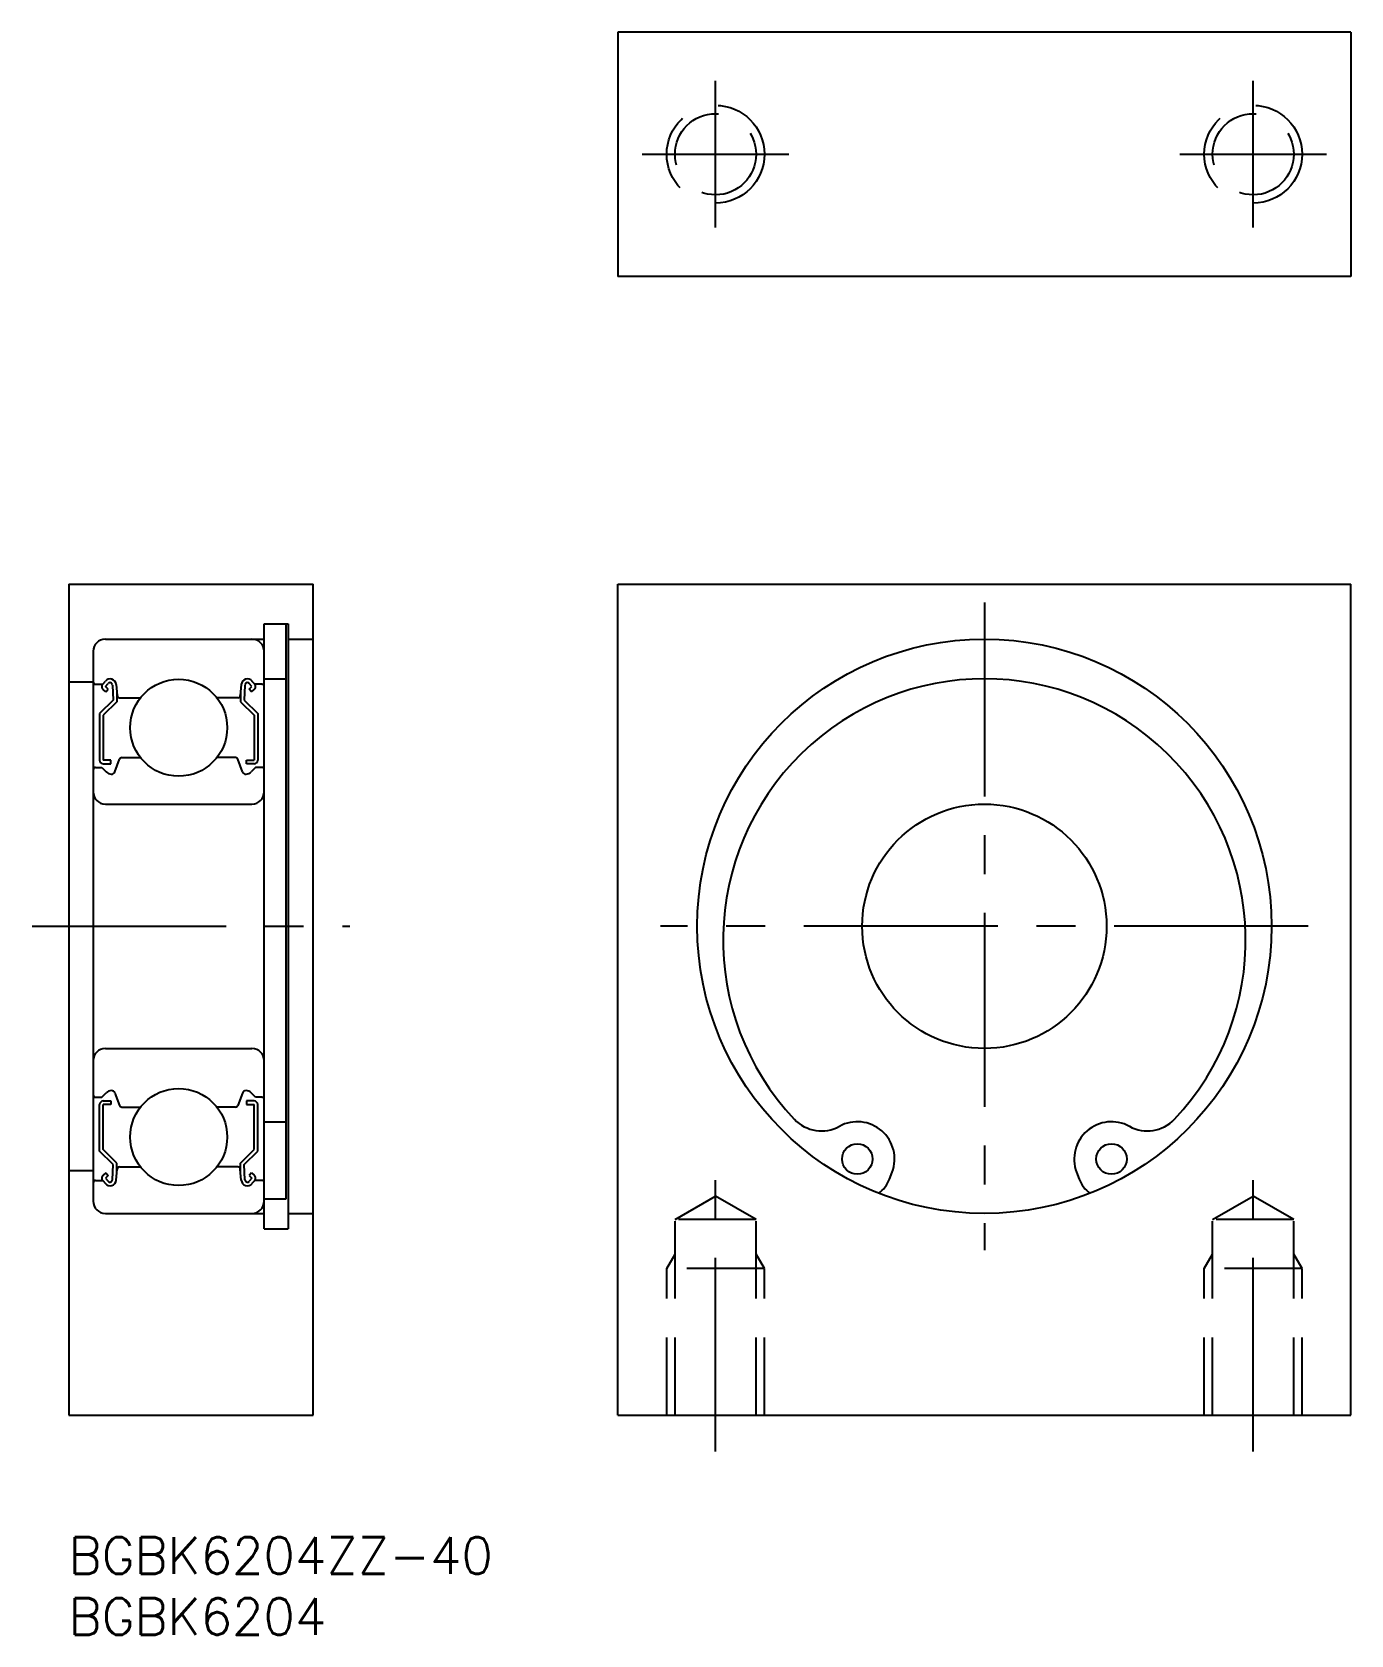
# Model space of a CAD drawing. Extents: x -3 to 105, y -8 to 123.
import ezdxf

# ---------------------------------------------------------------- set-up
doc = ezdxf.new("R2010")
doc.units = 0
doc.header["$LTSCALE"] = 0.5
doc.linetypes.add('CENTER', pattern=[50.8, 31.75, -6.35, 6.35, -6.35])
doc.linetypes.add('DASHED', pattern=[19.05, 12.7, -6.35])
for name, color, linetype in [('MSM_CENTER', 1, 'CENTER'), ('MSM_CONTINUOUS', 7, 'CONTINUOUS'), ('MSM_DASHED', 4, 'DASHED'), ('MSM_PART_NUMBER', 7, 'CONTINUOUS')]:
    doc.layers.add(name, color=color, linetype=linetype)
doc.styles.get("Standard").update_dxf_attribs({"font": 'txt.shx', "height": 3, "bigfont": 'bigfont.shx'})

# ---------------------------------------------------------------- blocks, each defined once
blk = doc.blocks.new('*U4')
at = {"layer": 'MSM_PART_NUMBER'}
blk.add_text('BGBK6204ZZ-40', height=3, dxfattribs=at).set_placement((0, -3))
blk = doc.blocks.new('*U5')
at = {"layer": 'MSM_PART_NUMBER'}
blk.add_text('BGBK6204', height=3, dxfattribs=at).set_placement((0, -8))

msp = doc.modelspace()

# ---------------------------------------------------------------- linework, layer by layer
at = {"layer": 'MSM_CENTER'}
for p, q in [((52.94, 107.18), (52.94, 119.18)), ((96.94, 107.18), (96.94, 119.18)), ((46.94, 113.18), (58.94, 113.18)), ((90.94, 113.18), (102.94, 113.18)), ((74.94, 76.5), (74.94, 23.5)), ((-3, 50), (23, 50)), ((101.44, 50), (48.44, 50)), ((52.94, 7), (52.94, 30.92)), ((96.94, 7), (96.94, 30.92))]:
    msp.add_line(p, q, dxfattribs=at)
at = {"layer": 'MSM_CONTINUOUS'}
for p, q in [((44.94, 123.18), (44.94, 103.18)), ((104.94, 123.18), (44.94, 123.18)), ((104.94, 123.18), (104.94, 103.18)), ((104.94, 103.18), (44.94, 103.18)), ((0, 78), (20, 78)), ((0, 78), (0, 10)), ((20, 10), (20, 78)), ((44.94, 10), (44.94, 78)), ((44.94, 78), (104.94, 78)), ((104.94, 10), (104.94, 78)), ((3, 73.5), (16, 73.5)), ((16, 25.25), (16, 74.75)), ((16, 74.75), (17.95, 74.75)), ((17.8, 27.68, 1.25), (17.8, 74.75, 1.25)), ((17.95, 74.75), (17.95, 25.25)), ((17.95, 73.5), (20, 73.5)), ((2, 72.5), (2, 27.5)), ((0, 70), (2, 70)), ((2.2, 69.8), (2.78, 69.8)), ((2.78, 69.8), (3, 70.06)), ((3.01, 69.61), (3.23, 69.86)), ((3.24, 69.41), (3.01, 69.61)), ((3.58, 69.74), (3.63, 68.5)), ((3.88, 69.78), (3.96, 68.88)), ((14.12, 69.78), (14.04, 68.88)), ((14.42, 69.74), (14.37, 68.5)), ((14.76, 69.41), (14.99, 69.61)), ((14.99, 69.61), (14.77, 69.86)), ((15.22, 69.8), (15, 70.06)), ((15.8, 69.8), (15.22, 69.8)), ((16, 70.25), (17.8, 70.25)), ((3.63, 68.5), (2.53, 67.4)), ((3.05, 69.18), (2.82, 69.38)), ((3.93, 68.38), (2.83, 67.28)), ((3.05, 69.18), (3.24, 69.41)), ((3.93, 69.23), (3.93, 68.38)), ((4.16, 68.7), (5.88, 68.7)), ((13.84, 68.7), (12.12, 68.7)), ((14.07, 69.23), (14.07, 68.38)), ((14.07, 68.38), (15.17, 67.28)), ((14.37, 68.5), (15.47, 67.4)), ((14.95, 69.18), (14.76, 69.41)), ((14.95, 69.18), (15.18, 69.38)), ((2.53, 67.4), (2.53, 63.6)), ((2.83, 67.28), (2.83, 63.6)), ((15.17, 67.28), (15.17, 63.6)), ((15.47, 67.4), (15.47, 63.6)), ((2.2, 63), (2.7, 63)), ((2.7, 63), (3.07, 62.63)), ((3.45, 63.6), (2.83, 63.6)), ((2.83, 63.3), (3.45, 63.3)), ((3.45, 63.3), (3.45, 63.6)), ((3.78, 62.65), (4.15, 63.67)), ((4.34, 63.8), (5.88, 63.8)), ((13.66, 63.8), (12.12, 63.8)), ((14.22, 62.65), (13.85, 63.67)), ((14.55, 63.3), (14.55, 63.6)), ((14.55, 63.6), (15.17, 63.6)), ((15.17, 63.3), (14.55, 63.3)), ((15.3, 63), (14.93, 62.63)), ((15.8, 63), (15.3, 63)), ((3, 60), (15, 60)), ((3, 40), (15, 40)), ((2.2, 36), (2.7, 36)), ((2.7, 36), (3.07, 36.37)), ((2.83, 35.7), (3.45, 35.7)), ((3.45, 35.7), (3.45, 35.4)), ((3.78, 36.35), (4.15, 35.33)), ((14.22, 36.35), (13.85, 35.33)), ((14.55, 35.7), (14.55, 35.4)), ((15.17, 35.7), (14.55, 35.7)), ((15.3, 36), (14.93, 36.37)), ((15.8, 36), (15.3, 36)), ((2.53, 31.6), (2.53, 35.4)), ((2.83, 31.72), (2.83, 35.4)), ((3.45, 35.4), (2.83, 35.4)), ((4.34, 35.2), (5.88, 35.2)), ((13.66, 35.2), (12.12, 35.2)), ((14.55, 35.4), (15.17, 35.4)), ((15.17, 31.72), (15.17, 35.4)), ((15.47, 31.6), (15.47, 35.4)), ((16, 34), (17.8, 34)), ((3.63, 30.5), (2.53, 31.6)), ((3.93, 30.62), (2.83, 31.72)), ((14.07, 30.62), (15.17, 31.72)), ((14.37, 30.5), (15.47, 31.6)), ((3.58, 29.26), (3.63, 30.5)), ((3.93, 29.77), (3.93, 30.62)), ((4.16, 30.3), (5.88, 30.3)), ((13.84, 30.3), (12.12, 30.3)), ((14.07, 29.77), (14.07, 30.62)), ((14.42, 29.26), (14.37, 30.5)), ((0, 30), (2, 30)), ((2.2, 29.2), (2.78, 29.2)), ((2.78, 29.2), (3, 28.94)), ((3.05, 29.82), (2.82, 29.62)), ((3.24, 29.59), (3.01, 29.39)), ((3.01, 29.39), (3.23, 29.14)), ((3.05, 29.82), (3.24, 29.59)), ((3.88, 29.22), (3.96, 30.12)), ((14.12, 29.22), (14.04, 30.12)), ((14.95, 29.82), (14.76, 29.59)), ((14.76, 29.59), (14.99, 29.39)), ((14.99, 29.39), (14.77, 29.14)), ((14.95, 29.82), (15.18, 29.62)), ((15.22, 29.2), (15, 28.94)), ((15.8, 29.2), (15.22, 29.2)), ((67.18, 29.3), (67.39, 29.88)), ((82.48, 29.88), (82.7, 29.3)), ((16, 27.68), (17.8, 27.68)), ((3, 26.5), (16, 26.5)), ((6.3, 26.5), (6.3, 26.5)), ((17.95, 26.5), (20, 26.5)), ((16, 25.25), (17.95, 25.25)), ((0, 10), (20, 10)), ((44.94, 10), (104.94, 10))]:
    msp.add_line(p, q, dxfattribs=at)
for centre, radius in [((74.94, 50), 23.5), ((9, 66.25), 3.97), ((74.94, 50), 10), ((9, 32.75), 3.97), ((64.54, 30.95), 1.25), ((85.34, 30.95), 1.25)]:
    msp.add_circle(centre, radius, dxfattribs=at)
for centre, radius, start, end in [((3, 72.5), 1, 90, 180), ((15, 72.5), 1, 0, 90), ((2.2, 70), 0.2, 180, 270), ((3.01, 69.61), 0.3, 139.9098, 229.9963), ((3.38, 69.74), 0.5, 4.987, 139.9098), ((3.38, 69.74), 0.2, 2.3754, 139.9922), ((14.62, 69.74), 0.5, 40.0902, 175.013), ((14.62, 69.74), 0.2, 40.0078, 177.6246), ((14.99, 69.61), 0.3, 310.0037, 40.0902), ((15.8, 70), 0.2, 270, 0), ((74.94, 48.87), 21.38, 316.6826, 223.3174), ((4.16, 68.9), 0.2, 184.987, 270), ((13.84, 68.9), 0.2, 270, 355.013), ((2.2, 62.8), 0.2, 90, 180), ((2.83, 63.6), 0.3, 180, 270), ((4.34, 63.6), 0.2, 90, 160.0299), ((13.66, 63.6), 0.2, 19.9701, 90), ((15.17, 63.6), 0.3, 270, 0), ((15.8, 62.8), 0.2, 0, 90), ((3.5, 63.05), 0.6, 225, 267.9591), ((3.5, 62.75), 0.3, 265.5374, 340.0299), ((14.5, 62.75), 0.3, 199.9701, 274.4626), ((14.5, 63.05), 0.6, 272.0409, 315), ((3, 61), 1, 180, 270), ((15, 61), 1, 270, 0), ((3, 39), 1, 90, 180), ((15, 39), 1, 0, 90), ((2.2, 36.2), 0.2, 180, 270), ((2.83, 35.4), 0.3, 90, 180), ((3.5, 35.95), 0.6, 92.0409, 135), ((3.5, 36.25), 0.3, 19.9701, 94.4626), ((14.5, 36.25), 0.3, 85.5374, 160.0299), ((14.5, 35.95), 0.6, 45, 87.9591), ((15.17, 35.4), 0.3, 0, 90), ((15.8, 36.2), 0.2, 270, 0), ((4.34, 35.4), 0.2, 199.9701, 270), ((13.66, 35.4), 0.2, 270, 340.0299), ((61.61, 36.3), 3.05, 223.3174, 298.7349), ((88.27, 36.3), 3.05, 241.2651, 316.6826), ((64.54, 30.95), 3.05, 339.4426, 118.7349), ((85.34, 30.95), 3.05, 61.2651, 200.5574), ((4.16, 30.1), 0.2, 90, 175.013), ((13.84, 30.1), 0.2, 4.987, 90), ((2.2, 29), 0.2, 90, 180), ((3.01, 29.39), 0.3, 130.0037, 220.0902), ((3.38, 29.26), 0.5, 220.0902, 355.013), ((3.38, 29.26), 0.2, 220.0078, 357.6246), ((14.62, 29.26), 0.5, 184.987, 319.9098), ((14.62, 29.26), 0.2, 182.3754, 319.9922), ((14.99, 29.39), 0.3, 319.9098, 49.9963), ((15.8, 29), 0.2, 0, 90), ((64.83, 30.18), 2.5, 305.7418, 339.4426), ((85.04, 30.18), 2.5, 200.5574, 234.2582), ((3, 27.5), 1, 180, 270), ((15, 27.5), 1, 270, 0)]:
    msp.add_arc(centre, radius, start, end, dxfattribs=at)
at = {"layer": 'MSM_DASHED'}
for p, q in [((49.62, 26), (52.94, 27.92)), ((56.26, 26), (52.94, 27.92)), ((93.62, 26), (96.94, 27.92)), ((100.26, 26), (96.94, 27.92)), ((56.26, 26), (49.62, 26)), ((49.62, 10), (49.62, 26)), ((56.26, 10), (56.26, 26)), ((100.26, 26), (93.62, 26)), ((93.62, 10), (93.62, 26)), ((100.26, 10), (100.26, 26)), ((48.94, 22), (49.62, 23.17)), ((56.94, 22), (56.26, 23.17)), ((92.94, 22), (93.62, 23.17)), ((100.94, 22), (100.26, 23.17)), ((56.94, 22), (48.94, 22)), ((48.94, 10), (48.94, 22)), ((56.94, 10), (56.94, 22)), ((100.94, 22), (92.94, 22)), ((92.94, 10), (92.94, 22)), ((100.94, 10), (100.94, 22))]:
    msp.add_line(p, q, dxfattribs=at)
for centre, radius in [((52.94, 113.18), 4), ((96.94, 113.18), 4), ((52.94, 113.18), 3.32), ((96.94, 113.18), 3.32)]:
    msp.add_circle(centre, radius, dxfattribs=at)

# ---------------------------------------------------------------- block references
at = {"layer": 'MSM_CONTINUOUS'}
for name in ['*U4', '*U5']:
    msp.add_blockref(name, (0, 0), dxfattribs=at)

doc.saveas('drawing.dxf')
